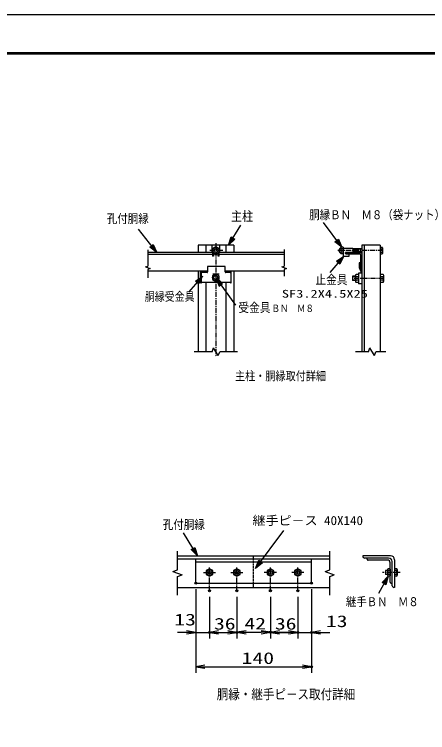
# Model space of a CAD drawing. Units: millimetres, scale not verified. Extents: x -4455 to 4455, y -3150 to 3150.
# Drawn here: x 268 to 2304, y -391 to 3150 of the extents above; entities that cross this region are included whole.
import ezdxf
from ezdxf.enums import TextEntityAlignment as Align

# ---------------------------------------------------------------- set-up
doc = ezdxf.new("R2010")
doc.units = ezdxf.units.MM
doc.header["$LTSCALE"] = 20
doc.header["$PDMODE"] = 32
doc.header["$PDSIZE"] = 10
doc.linetypes.add('USER2', pattern=[2, 1.25, -0.25, 0.25, -0.25])
doc.linetypes.add('USER3', pattern=[0.375, 0.25, -0.125])
for name, color, linetype, lineweight in [('0-0_1', 7, 'Continuous', 25), ('0-1_2', 7, 'Continuous', 25), ('0-2_0', 4, 'Continuous', 25), ('0-4_EXTCNT-LMEC0', 2, 'Continuous', 25), ('0-7_WAKU', 7, 'Continuous', 25)]:
    doc.layers.add(name, color=color, linetype=linetype, lineweight=lineweight)
doc.layers.add('0-5_DEFPOINTS', color=7, linetype='Continuous')
doc.styles.add('ＭＳ ゴシック', font='')
doc.styles.get('ＭＳ ゴシック').set_extended_font_data('MS Gothic')

# ---------------------------------------------------------------- blocks, each defined once
blk = doc.blocks.new('DARROWS')
at = {"layer": '0-2_0', "color": 2}
blk.add_line((0, 0), (-19.982, 0), dxfattribs=at)
blk.add_lwpolyline([(-20, -3.333), (0, 0), (-20, 3.333)], dxfattribs=at)
blk = doc.blocks.new('C50')
at = {"layer": '0-0_1', "color": 4}
blk.add_line((116624.1, 104388.2), (114811.1, 106684), dxfattribs=at)
blk.add_lwpolyline([(116268.3, 105177.6), (116624.1, 104388.2), (115938.7, 104917.3)], close=True, dxfattribs=at)
blk.add_lwpolyline([(116185.9, 105112.5), (116363.8, 104717.8), (116021.1, 104982.3)], dxfattribs=at)
blk = doc.blocks.new('C52')
at = {"layer": '0-0_1', "color": 4}
blk.add_line((135061, 104010.5), (133661.3, 102411.8), dxfattribs=at)
blk.add_lwpolyline([(134349.7, 103516.8), (135061, 104010.5), (134665.7, 103240.2)], close=True, dxfattribs=at)
blk.add_lwpolyline([(134428.7, 103447.7), (134784.4, 103694.5), (134586.7, 103309.3)], dxfattribs=at)
blk = doc.blocks.new('C51')
at = {"layer": '0-0_1', "color": 4}
blk.add_line((123707.5, 105095.7), (124907.8, 107079.9), dxfattribs=at)
blk.add_lwpolyline([(124322, 105705.7), (123707.5, 105095.7), (123962.6, 105923.1)], close=True, dxfattribs=at)
blk.add_lwpolyline([(124232.1, 105760.1), (123924.9, 105455.1), (124052.5, 105868.8)], dxfattribs=at)
blk = doc.blocks.new('C53')
at = {"layer": '0-0_1', "color": 4}
blk.add_line((134851.1, 104894.6), (133050.8, 107334.7), dxfattribs=at)
blk.add_lwpolyline([(134521.3, 105695.2), (134851.1, 104894.6), (134183.4, 105445.9)], close=True, dxfattribs=at)
blk.add_lwpolyline([(134436.8, 105632.9), (134601.7, 105232.6), (134267.9, 105508.2)], dxfattribs=at)

msp = doc.modelspace()

# ---------------------------------------------------------------- linework, layer by layer
at = {"layer": '0-0_1', "color": 4, "linetype": 'USER2'}
for p, q in [((1260.9, 2021.75), (1260.9, 1461.35)), ((1295.14, 1985.63), (1227.19, 1985.63)), ((2085.32, 1985.68), (1862.06, 1985.68)), ((2087.31, 1848.2), (1931.01, 1848.2)), ((1229.16, 308.76), (1229.16, 428.76)), ((1364.16, 308.76), (1364.16, 428.76)), ((1529.16, 308.76), (1529.16, 428.76)), ((1664.16, 308.76), (1664.16, 428.76)), ((1199.16, 398.76), (1259.16, 398.76)), ((1334.16, 398.76), (1394.16, 398.76)), ((1559.16, 398.76), (1499.16, 398.76)), ((1694.16, 398.76), (1634.16, 398.76)), ((2168.4, 398.76), (2081.58, 398.76))]:
    msp.add_line(p, q, dxfattribs=at)
at = {"layer": '0-0_1', "color": 4}
for p, q in [((924.94, 1988.6), (924.94, 1924.5)), ((1596.86, 1991.48), (1596.86, 1920.49)), ((1596.86, 1916.22), (1596.86, 1909.24)), ((913.2, 1904.96), (924.94, 1909.24)), ((1585.11, 1904.96), (1596.86, 1909.24)), ((1585.11, 1904.96), (1608.6, 1896.41)), ((1608.6, 1896.41), (1596.86, 1892.13)), ((1596.86, 1892.13), (1596.86, 1859.87)), ((1260.9, 1851.19), (1357.24, 1715.9)), ((1948.65, 1856.73), (1933.98, 1856.73)), ((1948.65, 1839.66), (1933.98, 1839.66)), ((1242.28, 1486.81), (1249.05, 1505.44)), ((1272.75, 1468.19), (1249.05, 1505.44)), ((2012.05, 1486.81), (2018.83, 1505.44)), ((2042.52, 1468.19), (2018.83, 1505.44)), ((1242.28, 1486.81), (1154.24, 1486.81)), ((1272.75, 1468.19), (1279.52, 1486.81)), ((1367.56, 1486.81), (1279.52, 1486.81)), ((2012.05, 1486.81), (1948.07, 1486.81)), ((2042.52, 1468.19), (2049.3, 1486.81)), ((2098.63, 1486.81), (2049.3, 1486.81)), ((1456.38, 419), (1594.92, 606.39)), ((1169.67, 481.26), (1100.41, 593.73)), ((1071.66, 411.39), (1071.66, 503.76)), ((1138.71, 511.52), (1156.59, 522.53)), ((1169.67, 481.26), (1138.71, 511.52)), ((1158.66, 499.14), (1143.18, 514.27)), ((1152.12, 519.78), (1158.66, 499.14)), ((1156.59, 522.53), (1169.67, 481.26)), ((1821.66, 411.39), (1821.66, 503.76)), ((1456.38, 419), (1472.91, 459.01)), ((1489.79, 446.53), (1456.38, 419)), ((1468.87, 435.88), (1477.13, 455.89)), ((1485.57, 449.65), (1468.87, 435.88)), ((1472.91, 459.01), (1489.79, 446.53)), ((1049.16, 403.2), (1071.66, 411.39)), ((1049.16, 403.2), (1094.16, 386.82)), ((1799.16, 403.2), (1821.66, 411.39)), ((1799.16, 403.2), (1844.16, 386.82)), ((1071.66, 378.63), (1094.16, 386.82)), ((1071.66, 286.26), (1071.66, 378.63)), ((1821.66, 378.63), (1844.16, 386.82)), ((1821.66, 286.26), (1821.66, 378.63)), ((2109.68, 380.14), (2062.34, 294.88)), ((2080.11, 348.51), (2109.68, 380.14)), ((2084.7, 345.97), (2099.48, 361.78)), ((2099.48, 361.78), (2093.88, 340.87)), ((2109.68, 380.14), (2098.47, 338.32)), ((2098.47, 338.32), (2080.11, 348.51))]:
    msp.add_line(p, q, dxfattribs=at)
at = {"layer": '0-0_1'}
for p, q in [((1172.86, 2011.81), (1172.86, 1976.44)), ((1348.94, 2011.81), (1172.86, 2011.81)), ((1211.43, 2011.81), (1211.43, 1976.44)), ((1242.28, 1976.44), (1242.28, 2011.81)), ((1244.77, 1994.94), (1244.77, 1957.55)), ((1277.03, 1957.55), (1277.03, 1994.94)), ((1279.52, 1976.44), (1279.52, 2011.81)), ((1310.37, 2011.81), (1310.37, 1976.44)), ((1348.94, 2011.81), (1348.94, 1976.44)), ((1935.73, 1995.73), (1887.51, 1995.73)), ((1935.73, 1995.73), (1935.73, 1975.63)), ((1979.94, 2011.81), (1979.94, 1486.81)), ((2069.94, 2011.81), (1979.94, 2011.81)), ((1991.94, 2011.81), (1991.94, 1486.81)), ((2069.94, 2011.81), (2069.94, 1486.81)), ((1244.77, 1976.44), (924.94, 1976.44)), ((1244.77, 1966.65), (924.94, 1966.65)), ((1244.77, 1976.32), (1260.9, 1967)), ((1249.77, 1957.55), (1244.77, 1957.55)), ((1249.77, 1973.43), (1249.77, 1957.55)), ((1260.9, 1967), (1277.03, 1976.32)), ((1272.03, 1957.55), (1272.03, 1973.43)), ((1277.03, 1957.55), (1272.03, 1957.55)), ((1596.86, 1976.44), (1277.03, 1976.44)), ((1596.86, 1966.65), (1277.03, 1966.65)), ((1935.73, 1975.64), (1899.56, 1975.63)), ((1899.57, 1971.62), (1899.56, 1975.63)), ((1975.92, 1974.63), (1899.56, 1974.63)), ((1970.9, 1968.6), (1902.58, 1968.6)), ((1917.65, 1957.55), (1917.65, 1968.6)), ((1973.91, 1965.59), (1973.91, 1897.27)), ((1965.87, 1925.4), (1965.87, 1902.08)), ((1971.9, 1925.4), (1965.87, 1925.4)), ((1971.9, 1925.4), (1971.9, 1903.3)), ((1220, 1883.85), (924.94, 1883.85)), ((1172.86, 1883.85), (1172.86, 1486.81)), ((1596.86, 1883.85), (1306.42, 1883.85)), ((1348.94, 1883.85), (1348.94, 1486.81)), ((1965.87, 1902.08), (1977.33, 1874.86)), ((1971.9, 1903.3), (1979.94, 1884.2)), ((1979.94, 1894.26), (1976.92, 1894.26)), ((1259.95, 1870.87), (1243.82, 1861.56)), ((1276.08, 1861.56), (1259.95, 1870.87)), ((1948.65, 1858.86), (1933.98, 1858.86)), ((1933.98, 1858.86), (1933.98, 1837.53)), ((1948.65, 1862.53), (1948.65, 1833.86)), ((1963.32, 1868.2), (1951.05, 1868.2)), ((1963.32, 1856.86), (1951.05, 1856.86)), ((1963.32, 1874.86), (1963.32, 1821.53)), ((1979.94, 1874.86), (1963.32, 1874.86)), ((2084.91, 1868.2), (2069.98, 1868.2)), ((2084.89, 1856.86), (2069.98, 1856.86)), ((2087.31, 1862.54), (2087.31, 1833.85)), ((1211.43, 1829.12), (1211.43, 1486.81)), ((1310.37, 1829.12), (1310.37, 1486.81)), ((1948.65, 1837.53), (1933.98, 1837.53)), ((1963.32, 1839.53), (1951.05, 1839.53)), ((1963.32, 1828.2), (1951.05, 1828.2)), ((1979.94, 1821.53), (1963.32, 1821.53)), ((2084.91, 1839.53), (2069.98, 1839.53)), ((2084.95, 1828.2), (2069.98, 1828.2)), ((1071.66, 481.26), (1821.66, 481.26)), ((1071.66, 466.26), (1821.66, 466.26)), ((1161.66, 346.26), (1161.66, 466.26)), ((1446.66, 466.26), (1446.66, 481.26)), ((1731.66, 346.26), (1731.66, 466.26)), ((1161.66, 451.26), (1731.66, 451.26)), ((1229.16, 417.38), (1213.04, 408.07)), ((1213.04, 408.07), (1213.04, 389.45)), ((1245.29, 408.07), (1229.16, 417.38)), ((1245.29, 389.45), (1245.29, 408.07)), ((1364.16, 417.38), (1348.04, 408.07)), ((1348.04, 408.07), (1348.04, 389.45)), ((1380.29, 408.07), (1364.16, 417.38)), ((1380.29, 389.45), (1380.29, 408.07)), ((1529.16, 417.38), (1513.04, 408.07)), ((1513.04, 408.07), (1513.04, 389.45)), ((1545.29, 408.07), (1529.16, 417.38)), ((1545.29, 389.45), (1545.29, 408.07)), ((1664.16, 417.38), (1648.04, 408.07)), ((1648.04, 408.07), (1648.04, 389.45)), ((1680.29, 408.07), (1664.16, 417.38)), ((1680.29, 389.45), (1680.29, 408.07)), ((2106.67, 408.07), (2096.45, 408.07)), ((2119.57, 417.38), (2109.67, 417.38)), ((2119.57, 408.07), (2109.67, 408.07)), ((2151.35, 417.38), (2141.2, 417.38)), ((2151.2, 408.07), (2141.2, 408.07)), ((2154.26, 412.77), (2154.26, 384.84)), ((1213.04, 389.45), (1229.16, 380.14)), ((1229.16, 380.14), (1245.29, 389.45)), ((1348.04, 389.45), (1364.16, 380.14)), ((1364.16, 380.14), (1380.29, 389.45)), ((1513.04, 389.45), (1529.16, 380.14)), ((1529.16, 380.14), (1545.29, 389.45)), ((1648.04, 389.45), (1664.16, 380.14)), ((1664.16, 380.14), (1680.29, 389.45)), ((2106.67, 389.45), (2096.45, 389.45)), ((2119.57, 389.45), (2109.67, 389.45)), ((2119.57, 380.14), (2109.68, 380.14)), ((2151.31, 389.45), (2141.2, 389.45)), ((2151.24, 380.14), (2141.2, 380.14)), ((1071.66, 323.76), (1821.66, 323.76)), ((1161.66, 346.26), (1731.66, 346.26)), ((1446.66, 323.76), (1446.66, 346.26))]:
    msp.add_line(p, q, dxfattribs=at)
at = {"layer": '0-0_1', "color": 4, "linetype": 'USER3'}
msp.add_line((1446.66, 346.26), (1446.66, 466.26), dxfattribs=at)
at = {"layer": '0-0_1'}
for points in [[(1277.03, 1994.94), (1260.9, 2004.25), (1244.77, 1994.94)], [(1887.51, 1969.61), (1887.51, 1957.55), (1917.65, 1957.55)], [(1243.82, 1842.94), (1259.95, 1833.62), (1276.08, 1842.94)]]:
    msp.add_lwpolyline(points, dxfattribs=at)
at = {"layer": '0-0_1', "color": 4}
for points in [[(913.2, 1904.96), (936.69, 1896.41), (924.94, 1892.13)], [(1289.52, 1820), (1273.07, 1834.07), (1280.97, 1813.92)]]:
    msp.add_lwpolyline(points, dxfattribs=at)
msp.add_lwpolyline([(1276.69, 1810.87), (1293.8, 1823.05), (1260.9, 1851.19)], close=True, dxfattribs=at)
at = {"layer": '0-0_1'}
for centre, radius in [((1260.9, 1985.63), 16.13), ((1260.9, 1985.63), 9.31), ((1259.95, 1852.25), 16.13), ((1259.95, 1852.25), 9.31), ((1229.16, 398.76), 16.13), ((1229.16, 398.76), 9.31), ((1364.16, 398.76), 16.13), ((1364.16, 398.76), 9.31), ((1529.16, 398.76), 16.13), ((1529.16, 398.76), 9.31), ((1664.16, 398.76), 16.13), ((1664.16, 398.76), 9.31)]:
    msp.add_circle(centre, radius, dxfattribs=at)
for centre, radius, start, end in [((1882.34, 1985.42), 15.29, 113.49933, 245.97135), ((1902.58, 1971.62), 3.01, 180.01749, 270), ((1970.9, 1965.59), 3.01, 0, 90), ((1975.92, 1970.61), 4.02, 0, 90), ((1976.92, 1897.24), 3.01, 179.99992, 270), ((1956.36, 1862.55), 7.75, 133.23149, 226.94679), ((1965.6, 1848.15), 16.94, 149.07794, 210.64148), ((2079.6, 1862.55), 7.75, 313.05395, 46.76926), ((2070.36, 1848.15), 16.94, 329.3584, 30.92194), ((1956.85, 1833.82), 8.14, 135.46316, 224.1324), ((2079.11, 1833.82), 8.14, 315.86685, 44.53607), ((2111.89, 451.96), 17.58, 0, 90), ((2121.66, 461.73), 19.54, 0, 90), ((2105.64, 445.7), 13.93, 0, 90), ((2122.67, 398.67), 15.99, 144.11156, 215.34193), ((2111.94, 384.87), 5.21, 116.37906, 244.40222), ((2112.42, 412.81), 5.52, 120.9258, 239.92639), ((2138.26, 398.67), 15.99, 324.65771, 35.88809), ((2148.99, 384.87), 5.21, 295.59689, 63.62006), ((2148.52, 412.81), 5.52, 300.07333, 59.07392)]:
    msp.add_arc(centre, radius, start, end, dxfattribs=at)
at = {"layer": '0-1_2'}
for p, q in [((1876.25, 1999.6), (1877.5, 2001.76)), ((1876.25, 1999.6), (1876.25, 1971.76)), ((1887.51, 1993.72), (1877.39, 1993.72)), ((1887.51, 2001.76), (1877.5, 2001.76)), ((1887.51, 2001.76), (1887.51, 1969.61)), ((1887.51, 1993.72), (1887.51, 1977.64)), ((1979.94, 1993.72), (1935.73, 1993.72)), ((2069.94, 2001.76), (2069.94, 1969.48)), ((2069.94, 2001.76), (2079.99, 2001.76)), ((2069.94, 1993.69), (2079.99, 1993.69)), ((2081.24, 1999.59), (2079.99, 2001.76)), ((2081.24, 1999.59), (2081.24, 1971.64)), ((1876.25, 1971.76), (1877.5, 1969.61)), ((1887.51, 1977.64), (1877.5, 1977.64)), ((1887.51, 1969.61), (1877.5, 1969.61)), ((1979.94, 1977.65), (1935.73, 1977.64)), ((2069.94, 1977.55), (2079.99, 1977.55)), ((2069.94, 1969.48), (2079.99, 1969.48)), ((2081.24, 1971.64), (2079.99, 1969.48)), ((2069.98, 1861.1), (2069.98, 1835.28)), ((2121.66, 481.26), (1984.91, 481.26)), ((1984.91, 481.26), (1984.91, 477.35)), ((2111.89, 469.54), (1992.72, 469.54)), ((2005.02, 468.92), (2005.02, 465.83)), ((2141.2, 461.73), (2141.2, 324.97)), ((2105.64, 459.64), (2011.21, 459.64)), ((2119.57, 351.28), (2119.57, 445.7)), ((2129.48, 332.79), (2129.48, 451.96)), ((2096.45, 408.07), (2096.45, 389.45)), ((2106.67, 412.73), (2106.67, 384.79)), ((2119.57, 414.88), (2119.57, 382.64)), ((2141.2, 414.88), (2141.2, 382.64)), ((2128.86, 345.09), (2125.77, 345.09)), ((2141.2, 324.97), (2137.29, 324.97))]:
    msp.add_line(p, q, dxfattribs=at)
at = {"layer": '0-1_2', "color": 4}
for p, q in [((1979.94, 1992.11), (1935.73, 1992.11)), ((1979.94, 1979.25), (1935.73, 1979.25))]:
    msp.add_line(p, q, dxfattribs=at)
at = {"layer": '0-1_2'}
for centre, radius, start, end in [((1890.79, 1999.6), 14.61, 179.99992, 203.62862), ((1905.25, 1985.92), 28.93, 164.30701, 196.61107), ((2054.62, 1985.62), 26.62, 342.35559, 17.65405), ((2066.65, 1999.59), 14.59, 336.1131, 0), ((1890.79, 1971.76), 14.53, 156.03488, 179.99992), ((2066.65, 1971.64), 14.59, 0, 23.88546), ((1992.72, 477.35), 7.81, 179.99992, 270), ((2011.21, 465.83), 6.19, 179.99992, 270), ((2125.77, 351.28), 6.19, 179.99992, 270), ((2137.29, 332.79), 7.81, 179.99992, 270)]:
    msp.add_arc(centre, radius, start, end, dxfattribs=at)
at = {"layer": '0-2_0', "color": 7}
for p, q in [((1184.99, 1827.99), (1184.99, 1878.39)), ((1186.99, 1880.39), (1187.72, 1880.39)), ((1187.72, 1880.39), (1186.99, 1880.39)), ((1189.72, 1877.07), (1189.72, 1878.39)), ((1217, 1877.07), (1190.19, 1877.07)), ((1306.42, 1907.19), (1220, 1907.19)), ((1220, 1907.19), (1220, 1880.07)), ((1306.42, 1880.07), (1306.42, 1907.19)), ((1332.06, 1877.07), (1309.42, 1877.07)), ((1332.06, 1877.01), (1332.06, 1877.07)), ((1332.08, 1877.07), (1332.08, 1878.39)), ((1334.81, 1880.39), (1334.08, 1880.39)), ((1334.08, 1880.39), (1334.81, 1880.39)), ((1336.81, 1827.99), (1336.81, 1878.39)), ((1188.19, 1875.07), (1188.19, 1831.12)), ((1243.82, 1861.56), (1243.82, 1842.94)), ((1245.17, 1871.62), (1276.98, 1871.62)), ((1245.17, 1871.62), (1245.17, 1871.57)), ((1245.17, 1871.57), (1276.98, 1871.57)), ((1276.08, 1861.56), (1276.08, 1842.94)), ((1276.98, 1871.62), (1276.98, 1871.57)), ((1333.61, 1875.07), (1333.61, 1831.12)), ((1186.97, 1826.28), (1187.72, 1826.28)), ((1189.72, 1828.28), (1189.72, 1829.12)), ((1190.19, 1829.12), (1332.06, 1829.12)), ((1332.06, 1829.12), (1332.06, 1829.18)), ((1332.08, 1828.28), (1332.08, 1829.12)), ((1334.83, 1826.28), (1334.08, 1826.28))]:
    msp.add_line(p, q, dxfattribs=at)
at = {"layer": '0-2_0', "color": 1}
for p, q in [((1161.66, 316.26), (1161.66, -96.24)), ((1161.66, 316.26), (1161.66, 73.18)), ((1731.66, 316.26), (1731.66, -96.24)), ((1731.66, 316.26), (1731.66, 73.18)), ((1229.16, 278.76), (1229.16, 73.18)), ((1229.16, 278.76), (1229.16, 73.18)), ((1364.16, 278.76), (1364.16, 73.18)), ((1364.16, 278.76), (1364.16, 74.18)), ((1529.16, 278.76), (1529.16, 73.18)), ((1529.16, 278.76), (1529.16, 74.18)), ((1664.16, 278.76), (1664.16, 73.18)), ((1664.16, 278.76), (1664.16, 73.18))]:
    msp.add_line(p, q, dxfattribs=at)
at = {"layer": '0-2_0', "color": 2}
for p, q in [((1116.66, 103.18), (1071.66, 103.18)), ((1161.66, 103.18), (1229.16, 103.18)), ((1274.16, 103.18), (1319.16, 103.18)), ((1274.16, 103.18), (1319.16, 103.18)), ((1409.16, 104.18), (1484.16, 104.18)), ((1619.16, 103.18), (1574.16, 103.18)), ((1574.16, 103.18), (1619.16, 103.18)), ((1664.16, 103.18), (1731.66, 103.18)), ((1776.66, 103.18), (1821.66, 103.18)), ((1206.66, -66.24), (1686.66, -66.24))]:
    msp.add_line(p, q, dxfattribs=at)
at = {"layer": '0-2_0', "color": 7}
for centre, radius, start, end in [((1186.99, 1878.39), 2, 90, 180), ((1187.72, 1878.39), 2, 0, 90), ((1190.19, 1875.07), 2, 90, 180), ((1217, 1880.07), 3, 270, 0), ((1309.42, 1880.07), 3, 180, 270), ((1331.61, 1875.07), 2, 0, 90), ((1334.08, 1878.39), 2, 90, 180), ((1334.81, 1878.39), 2, 0, 90), ((1186.97, 1828.28), 2, 188.18645, 270), ((1187.72, 1828.28), 2, 270, 0), ((1190.19, 1831.12), 2, 180, 270), ((1331.61, 1831.12), 2, 270, 0), ((1334.08, 1828.28), 2, 180, 270), ((1334.83, 1828.28), 2, 270, 351.81355)]:
    msp.add_arc(centre, radius, start, end, dxfattribs=at)
at = {"layer": '0-4_EXTCNT-LMEC0', "color": 4}
for p, q in [((924.94, 1924.5), (924.94, 1909.24)), ((1596.86, 1920.49), (1596.86, 1916.22)), ((924.94, 1892.13), (924.94, 1850.44))]:
    msp.add_line(p, q, dxfattribs=at)
at = {"layer": '0-5_DEFPOINTS'}
for p in [(1161.66, 346.26), (1731.66, 346.26), (1229.16, 308.76), (1364.16, 308.76), (1529.16, 308.76), (1664.16, 308.76), (1229.16, 103.18), (1364.16, 103.18), (1529.16, 104.18), (1664.16, 103.18), (1731.66, 103.18), (1731.66, -66.24)]:
    msp.add_point(p, dxfattribs=at)
at = {"layer": '0-7_WAKU', "color": 3}
msp.add_lwpolyline([(-4455.06, 3150.11), (4454.94, 3150.11), (4454.94, -3149.89), (-4455.06, -3149.89)], close=True, dxfattribs=at)
at = {"layer": '0-7_WAKU'}
for points in [[(-4155.06, 2962.61), (4154.94, 2962.61), (4154.94, -2962.39), (-4155.06, -2962.39)], [(-4153.18, 2960.74), (4153.07, 2960.74), (4153.07, -2960.51), (-4153.18, -2960.51)], [(-4151.31, 2958.86), (4151.19, 2958.86), (4151.19, -2958.64), (-4151.31, -2958.64)], [(-4149.43, 2956.99), (4149.32, 2956.99), (4149.32, -2956.76), (-4149.43, -2956.76)], [(-4147.56, 2955.11), (4147.44, 2955.11), (4147.44, -2954.89), (-4147.56, -2954.89)]]:
    msp.add_lwpolyline(points, close=True, dxfattribs=at)

# ---------------------------------------------------------------- block references
at = {"layer": '0-2_0'}
for name, p, xscale, yscale in [('C50', (-4861.74, -3242.97), 0.05, 0.05), ('C51', (-4861.74, -3242.97), 0.05, 0.05), ('C53', (-4861.74, -3242.97), 0.05, 0.05), ('C52', (-4861.74, -3242.97), 0.05, 0.05), ('C52', (-5557.76, -3340.3), 0.05, 0.05), ('DARROWS', (1161.66, 103.18), 2.25, 2.25), ('DARROWS', (1364.16, 103.18), 2.25, 2.25), ('DARROWS', (1529.16, 104.18), 2.25, 2.25), ('DARROWS', (1664.16, 103.18), 2.25, 2.25), ('DARROWS', (1664.16, 103.18), 2.25, 2.25), ('DARROWS', (1731.66, -66.24), 2.25, 2.25)]:
    msp.add_blockref(name, p, dxfattribs=dict(at, xscale=xscale, yscale=yscale))
at = {"layer": '0-2_0', "xscale": 2.25, "yscale": 2.25, "rotation": 180}
for p in [(1229.16, 103.18), (1229.16, 103.18), (1364.16, 104.18), (1529.16, 103.18), (1731.66, 103.18), (1161.66, -66.24)]:
    msp.add_blockref('DARROWS', p, dxfattribs=at)

# ---------------------------------------------------------------- texts
at = {"layer": '0-0_1', "color": 4, "style": 'ＭＳ ゴシック'}
for s, height, width, p in [('孔付胴縁', 44.57, 0.85, (723.24, 2107.59)), ('主柱', 47.36, 0.85, (1334.6, 2116.91)), ('胴縁ＢＮ\u3000Ｍ８（袋ナット）', 44.37, 0.85, (1720.59, 2126.8)), ('止金具', 45.45, 0.85, (1751.08, 1806.11)), ('胴縁受金具', 42.29, 0.85, (910.75, 1724.85)), ('受金具', 45.45, 0.85, (1371.55, 1668.31)), ('ＢＮ\u3000Ｍ８', 35.18, 0.85, (1534.59, 1672.54)), ('主柱・胴縁取付詳細', 43.02, 0.85, (1354.77, 1332.77)), ('継手ピ－ス 40X140', 44.76, 1.05, (1441.23, 619.04)), ('孔付胴縁', 44.76, 0.85, (998.8, 599.22)), ('継手ＢＮ\u3000Ｍ８', 44.2, 0.85, (1901.39, 219.27)), ('胴縁・継手ピ－ス取付詳細', 49.01, 0.85, (1265.16, -240.67))]:
    msp.add_text(s, height=height, dxfattribs=dict(at, width=width)).set_placement(p, align=Align.BOTTOM_LEFT)
at = {"layer": '0-2_0', "color": 3, "style": 'ＭＳ ゴシック', "width": 1.35}
for s, p in [('13', (1055.99, 120.08)), ('13', (1802.99, 112.08)), ('36', (1251.66, 99.58)), ('42', (1401.66, 100.58)), ('36', (1551.66, 99.58)), ('140', (1388.16, -69.84))]:
    msp.add_text(s, height=57.77, dxfattribs=at).set_placement(p, align=Align.BOTTOM_LEFT)
at = {"layer": '0-4_EXTCNT-LMEC0', "color": 4, "style": 'ＭＳ ゴシック', "width": 1.35}
msp.add_text('SF3.2X4.5X25', height=38.48, dxfattribs=at).set_placement((1585.64, 1741.88), align=Align.BOTTOM_LEFT)

doc.saveas('drawing.dxf')
